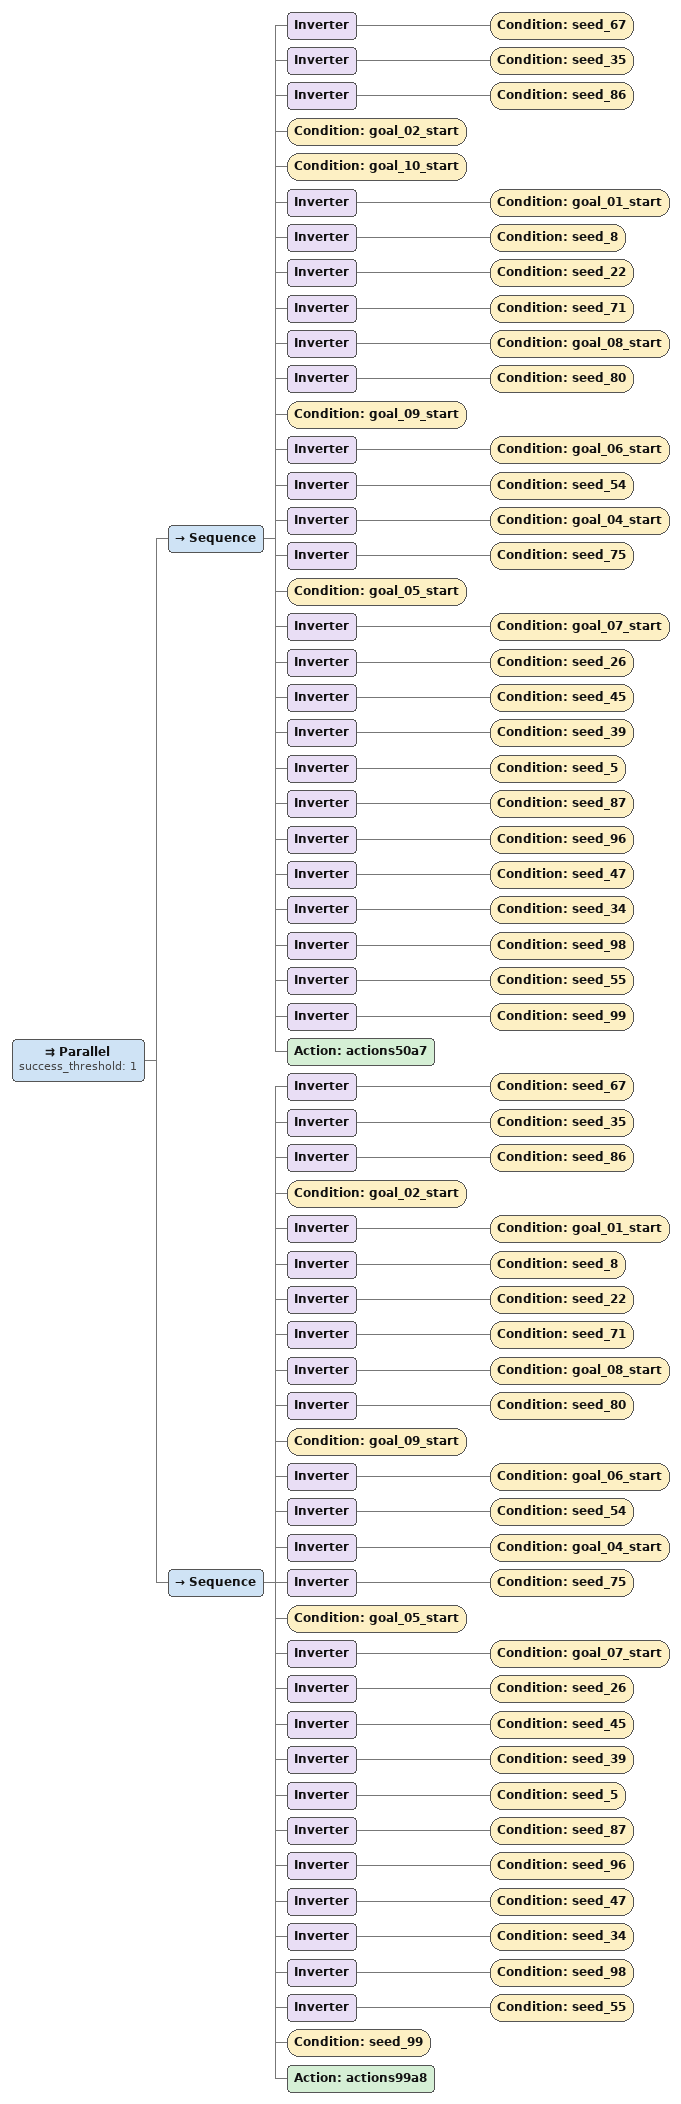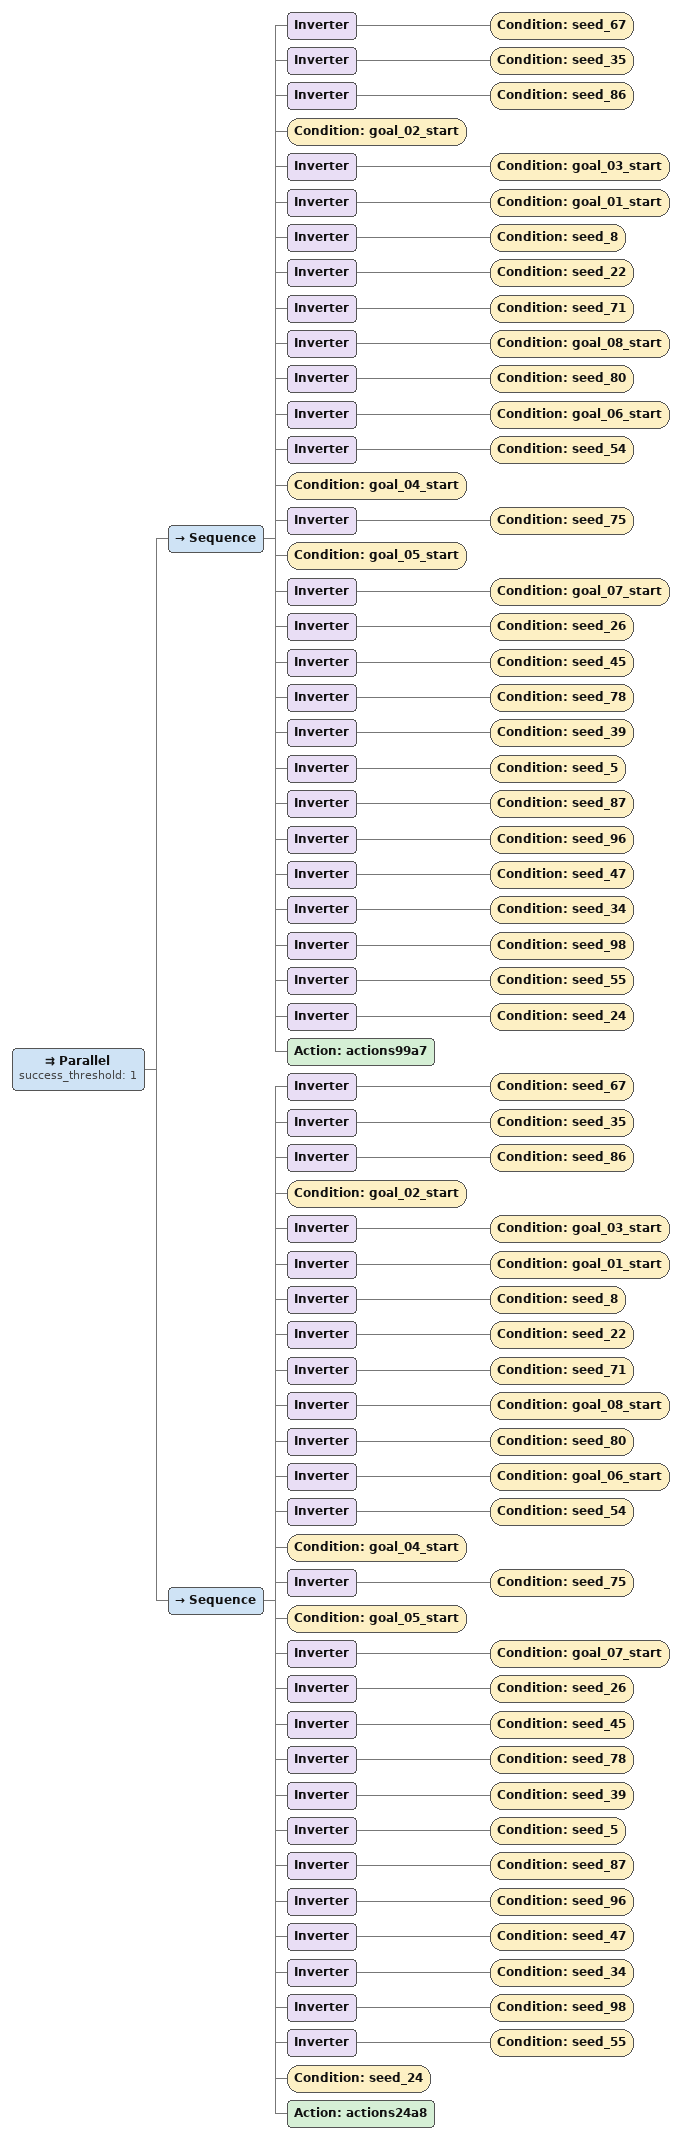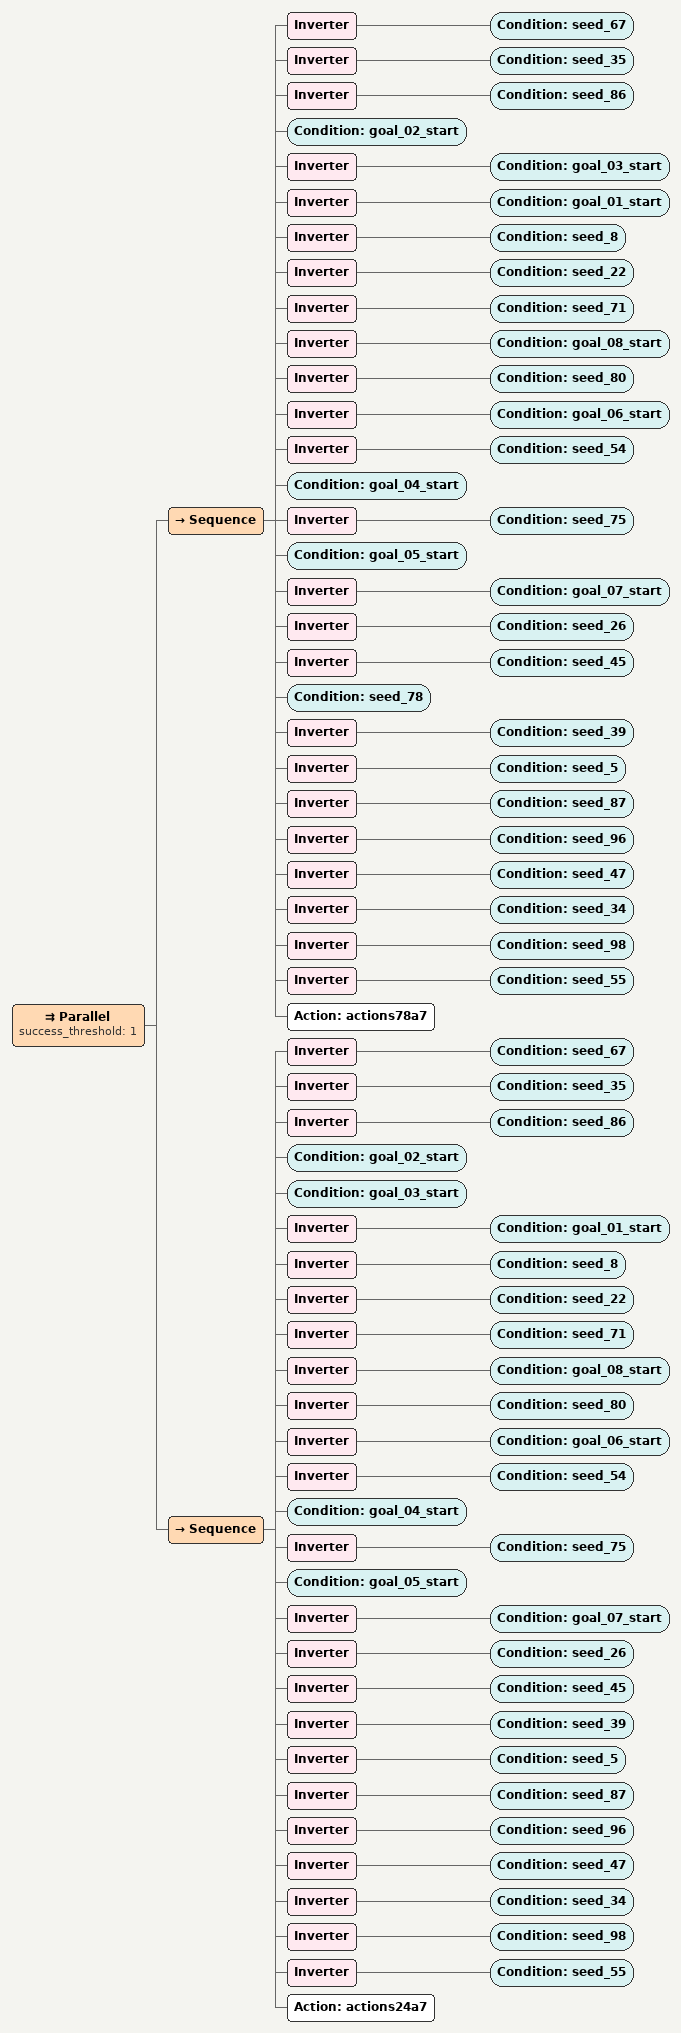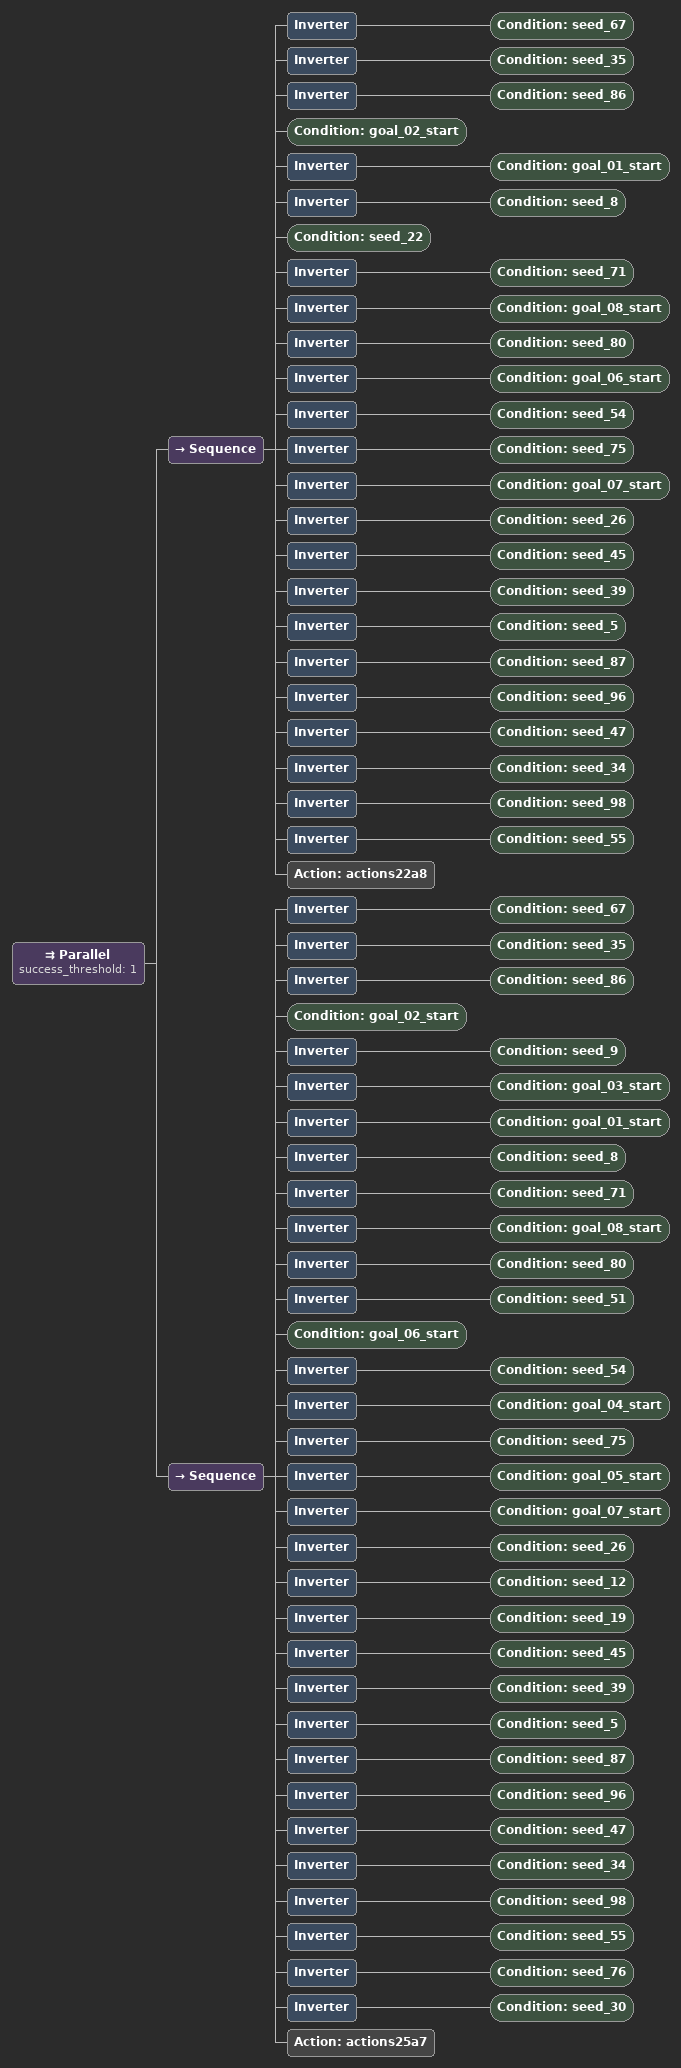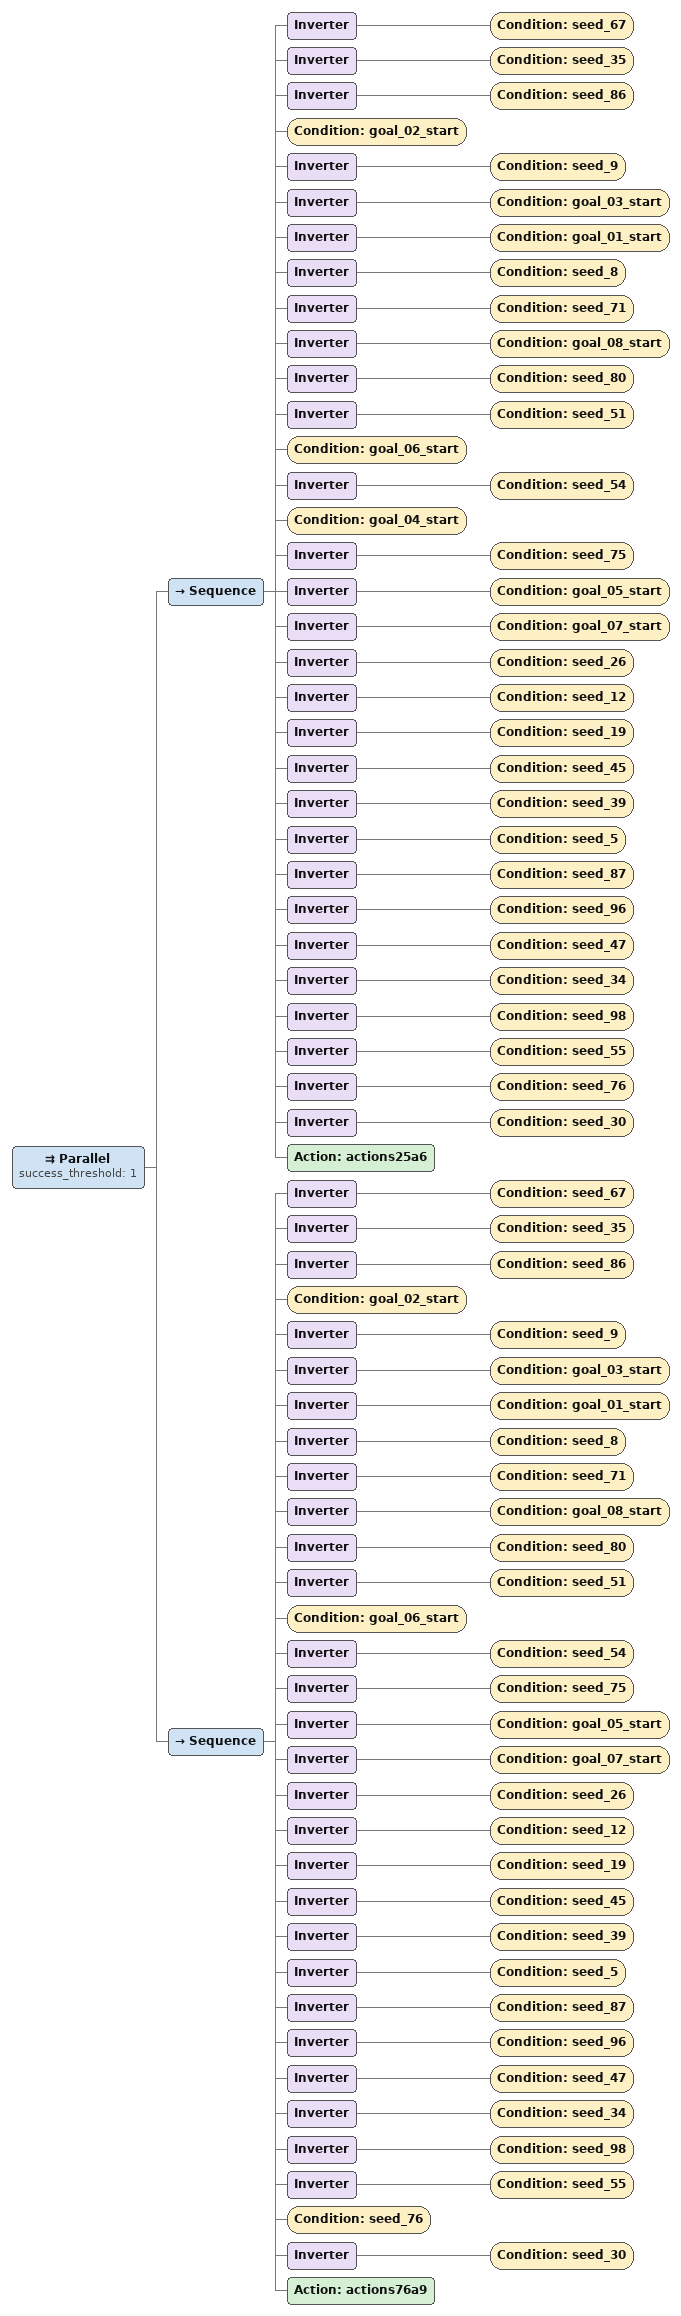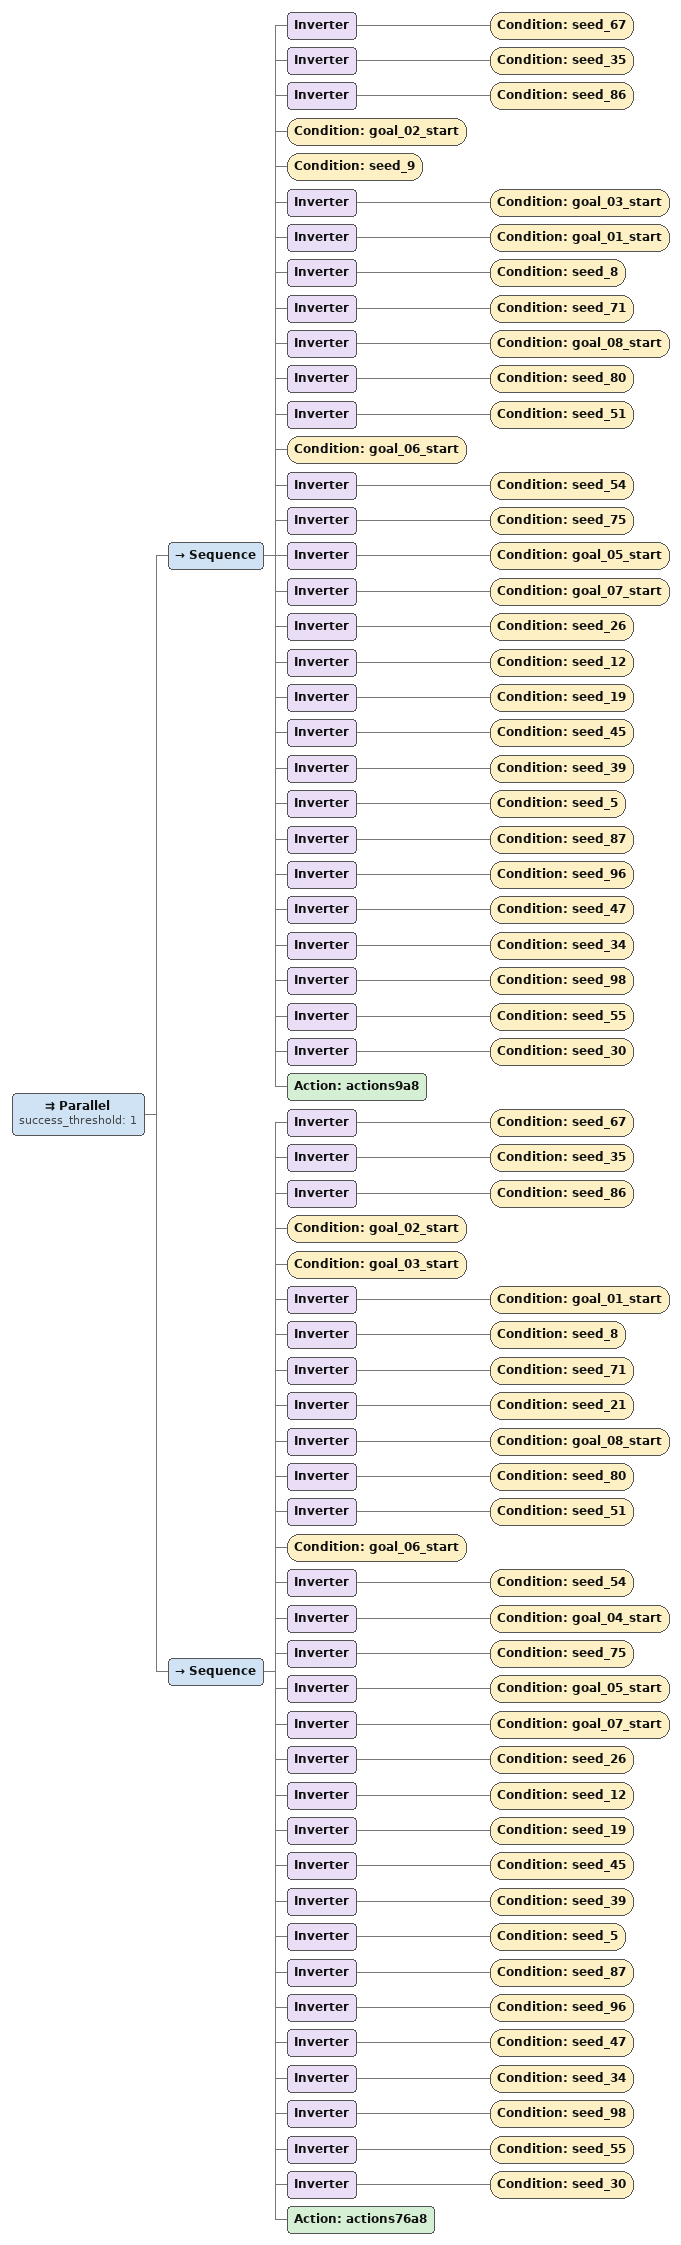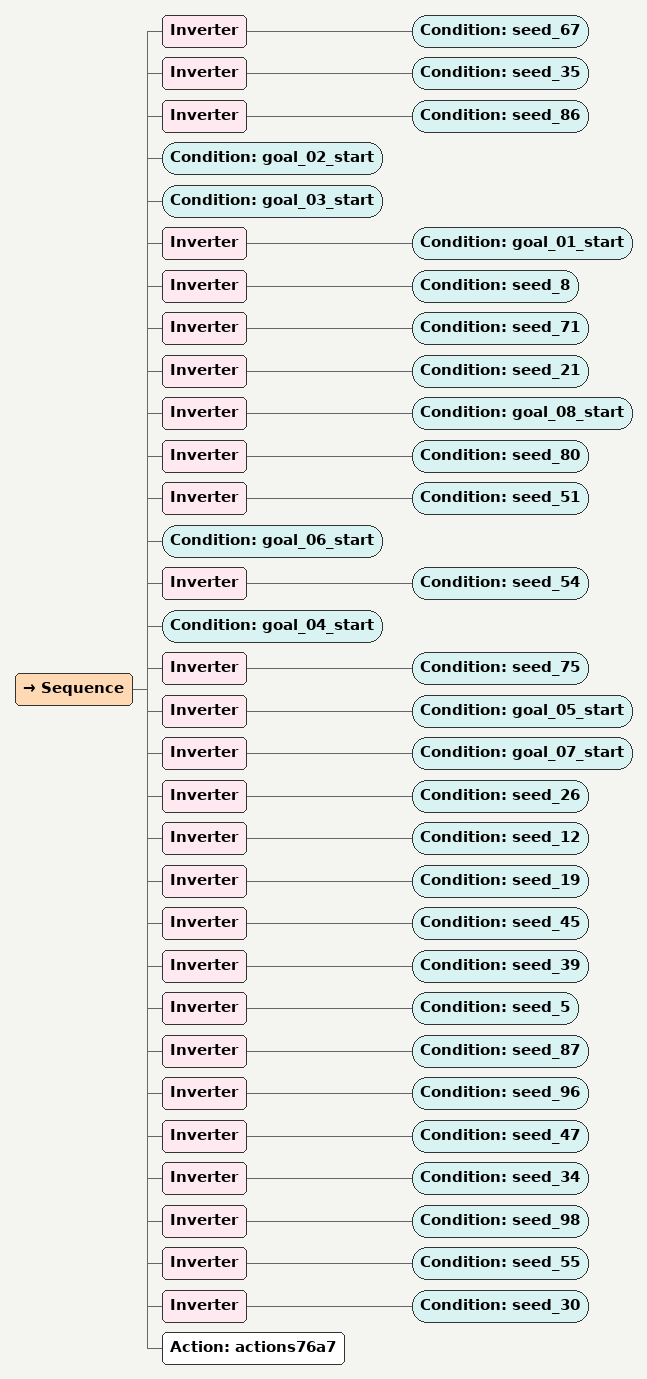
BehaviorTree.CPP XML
<Parallel success_threshold="1">
  <Sequence>
    <Inverter>
      <Condition ID="seed_67"/>
    </Inverter>
    <Inverter>
      <Condition ID="seed_35"/>
    </Inverter>
    <Inverter>
      <Condition ID="seed_86"/>
    </Inverter>
    <Condition ID="goal_02_start"/>
    <Condition ID="goal_10_start"/>
    <Inverter>
      <Condition ID="goal_01_start"/>
    </Inverter>
    <Inverter>
      <Condition ID="seed_8"/>
    </Inverter>
    <Inverter>
      <Condition ID="seed_22"/>
    </Inverter>
    <Inverter>
      <Condition ID="seed_71"/>
    </Inverter>
    <Inverter>
      <Condition ID="goal_08_start"/>
    </Inverter>
    <Inverter>
      <Condition ID="seed_80"/>
    </Inverter>
    <Condition ID="goal_09_start"/>
    <Inverter>
      <Condition ID="goal_06_start"/>
    </Inverter>
    <Inverter>
      <Condition ID="seed_54"/>
    </Inverter>
    <Inverter>
      <Condition ID="goal_04_start"/>
    </Inverter>
    <Inverter>
      <Condition ID="seed_75"/>
    </Inverter>
    <Condition ID="goal_05_start"/>
    <Inverter>
      <Condition ID="goal_07_start"/>
    </Inverter>
    <Inverter>
      <Condition ID="seed_26"/>
    </Inverter>
    <Inverter>
      <Condition ID="seed_45"/>
    </Inverter>
    <Inverter>
      <Condition ID="seed_39"/>
    </Inverter>
    <Inverter>
      <Condition ID="seed_5"/>
    </Inverter>
    <Inverter>
      <Condition ID="seed_87"/>
    </Inverter>
    <Inverter>
      <Condition ID="seed_96"/>
    </Inverter>
    <Inverter>
      <Condition ID="seed_47"/>
    </Inverter>
    <Inverter>
      <Condition ID="seed_34"/>
    </Inverter>
    <Inverter>
      <Condition ID="seed_98"/>
    </Inverter>
    <Inverter>
      <Condition ID="seed_55"/>
    </Inverter>
    <Inverter>
      <Condition ID="seed_99"/>
    </Inverter>
    <Action ID="actions50a7"/>
  </Sequence>
  <Sequence>
    <Inverter>
      <Condition ID="seed_67"/>
    </Inverter>
    <Inverter>
      <Condition ID="seed_35"/>
    </Inverter>
    <Inverter>
      <Condition ID="seed_86"/>
    </Inverter>
    <Condition ID="goal_02_start"/>
    <Inverter>
      <Condition ID="goal_01_start"/>
    </Inverter>
    <Inverter>
      <Condition ID="seed_8"/>
    </Inverter>
    <Inverter>
      <Condition ID="seed_22"/>
    </Inverter>
    <Inverter>
      <Condition ID="seed_71"/>
    </Inverter>
    <Inverter>
      <Condition ID="goal_08_start"/>
    </Inverter>
    <Inverter>
      <Condition ID="seed_80"/>
    </Inverter>
    <Condition ID="goal_09_start"/>
    <Inverter>
      <Condition ID="goal_06_start"/>
    </Inverter>
    <Inverter>
      <Condition ID="seed_54"/>
    </Inverter>
    <Inverter>
      <Condition ID="goal_04_start"/>
    </Inverter>
    <Inverter>
      <Condition ID="seed_75"/>
    </Inverter>
    <Condition ID="goal_05_start"/>
    <Inverter>
      <Condition ID="goal_07_start"/>
    </Inverter>
    <Inverter>
      <Condition ID="seed_26"/>
    </Inverter>
    <Inverter>
      <Condition ID="seed_45"/>
    </Inverter>
    <Inverter>
      <Condition ID="seed_39"/>
    </Inverter>
    <Inverter>
      <Condition ID="seed_5"/>
    </Inverter>
    <Inverter>
      <Condition ID="seed_87"/>
    </Inverter>
    <Inverter>
      <Condition ID="seed_96"/>
    </Inverter>
    <Inverter>
      <Condition ID="seed_47"/>
    </Inverter>
    <Inverter>
      <Condition ID="seed_34"/>
    </Inverter>
    <Inverter>
      <Condition ID="seed_98"/>
    </Inverter>
    <Inverter>
      <Condition ID="seed_55"/>
    </Inverter>
    <Condition ID="seed_99"/>
    <Action ID="actions99a8"/>
  </Sequence>
</Parallel>

<Parallel success_threshold="1">
  <Sequence>
    <Inverter>
      <Condition ID="seed_67"/>
    </Inverter>
    <Inverter>
      <Condition ID="seed_35"/>
    </Inverter>
    <Inverter>
      <Condition ID="seed_86"/>
    </Inverter>
    <Condition ID="goal_02_start"/>
    <Inverter>
      <Condition ID="goal_03_start"/>
    </Inverter>
    <Inverter>
      <Condition ID="goal_01_start"/>
    </Inverter>
    <Inverter>
      <Condition ID="seed_8"/>
    </Inverter>
    <Inverter>
      <Condition ID="seed_22"/>
    </Inverter>
    <Inverter>
      <Condition ID="seed_71"/>
    </Inverter>
    <Inverter>
      <Condition ID="goal_08_start"/>
    </Inverter>
    <Inverter>
      <Condition ID="seed_80"/>
    </Inverter>
    <Inverter>
      <Condition ID="goal_06_start"/>
    </Inverter>
    <Inverter>
      <Condition ID="seed_54"/>
    </Inverter>
    <Condition ID="goal_04_start"/>
    <Inverter>
      <Condition ID="seed_75"/>
    </Inverter>
    <Condition ID="goal_05_start"/>
    <Inverter>
      <Condition ID="goal_07_start"/>
    </Inverter>
    <Inverter>
      <Condition ID="seed_26"/>
    </Inverter>
    <Inverter>
      <Condition ID="seed_45"/>
    </Inverter>
    <Inverter>
      <Condition ID="seed_78"/>
    </Inverter>
    <Inverter>
      <Condition ID="seed_39"/>
    </Inverter>
    <Inverter>
      <Condition ID="seed_5"/>
    </Inverter>
    <Inverter>
      <Condition ID="seed_87"/>
    </Inverter>
    <Inverter>
      <Condition ID="seed_96"/>
    </Inverter>
    <Inverter>
      <Condition ID="seed_47"/>
    </Inverter>
    <Inverter>
      <Condition ID="seed_34"/>
    </Inverter>
    <Inverter>
      <Condition ID="seed_98"/>
    </Inverter>
    <Inverter>
      <Condition ID="seed_55"/>
    </Inverter>
    <Inverter>
      <Condition ID="seed_24"/>
    </Inverter>
    <Action ID="actions99a7"/>
  </Sequence>
  <Sequence>
    <Inverter>
      <Condition ID="seed_67"/>
    </Inverter>
    <Inverter>
      <Condition ID="seed_35"/>
    </Inverter>
    <Inverter>
      <Condition ID="seed_86"/>
    </Inverter>
    <Condition ID="goal_02_start"/>
    <Inverter>
      <Condition ID="goal_03_start"/>
    </Inverter>
    <Inverter>
      <Condition ID="goal_01_start"/>
    </Inverter>
    <Inverter>
      <Condition ID="seed_8"/>
    </Inverter>
    <Inverter>
      <Condition ID="seed_22"/>
    </Inverter>
    <Inverter>
      <Condition ID="seed_71"/>
    </Inverter>
    <Inverter>
      <Condition ID="goal_08_start"/>
    </Inverter>
    <Inverter>
      <Condition ID="seed_80"/>
    </Inverter>
    <Inverter>
      <Condition ID="goal_06_start"/>
    </Inverter>
    <Inverter>
      <Condition ID="seed_54"/>
    </Inverter>
    <Condition ID="goal_04_start"/>
    <Inverter>
      <Condition ID="seed_75"/>
    </Inverter>
    <Condition ID="goal_05_start"/>
    <Inverter>
      <Condition ID="goal_07_start"/>
    </Inverter>
    <Inverter>
      <Condition ID="seed_26"/>
    </Inverter>
    <Inverter>
      <Condition ID="seed_45"/>
    </Inverter>
    <Inverter>
      <Condition ID="seed_78"/>
    </Inverter>
    <Inverter>
      <Condition ID="seed_39"/>
    </Inverter>
    <Inverter>
      <Condition ID="seed_5"/>
    </Inverter>
    <Inverter>
      <Condition ID="seed_87"/>
    </Inverter>
    <Inverter>
      <Condition ID="seed_96"/>
    </Inverter>
    <Inverter>
      <Condition ID="seed_47"/>
    </Inverter>
    <Inverter>
      <Condition ID="seed_34"/>
    </Inverter>
    <Inverter>
      <Condition ID="seed_98"/>
    </Inverter>
    <Inverter>
      <Condition ID="seed_55"/>
    </Inverter>
    <Condition ID="seed_24"/>
    <Action ID="actions24a8"/>
  </Sequence>
</Parallel>

<Parallel success_threshold="1">
  <Sequence>
    <Inverter>
      <Condition ID="seed_67"/>
    </Inverter>
    <Inverter>
      <Condition ID="seed_35"/>
    </Inverter>
    <Inverter>
      <Condition ID="seed_86"/>
    </Inverter>
    <Condition ID="goal_02_start"/>
    <Inverter>
      <Condition ID="goal_03_start"/>
    </Inverter>
    <Inverter>
      <Condition ID="goal_01_start"/>
    </Inverter>
    <Inverter>
      <Condition ID="seed_8"/>
    </Inverter>
    <Inverter>
      <Condition ID="seed_22"/>
    </Inverter>
    <Inverter>
      <Condition ID="seed_71"/>
    </Inverter>
    <Inverter>
      <Condition ID="goal_08_start"/>
    </Inverter>
    <Inverter>
      <Condition ID="seed_80"/>
    </Inverter>
    <Inverter>
      <Condition ID="goal_06_start"/>
    </Inverter>
    <Inverter>
      <Condition ID="seed_54"/>
    </Inverter>
    <Condition ID="goal_04_start"/>
    <Inverter>
      <Condition ID="seed_75"/>
    </Inverter>
    <Condition ID="goal_05_start"/>
    <Inverter>
      <Condition ID="goal_07_start"/>
    </Inverter>
    <Inverter>
      <Condition ID="seed_26"/>
    </Inverter>
    <Inverter>
      <Condition ID="seed_45"/>
    </Inverter>
    <Condition ID="seed_78"/>
    <Inverter>
      <Condition ID="seed_39"/>
    </Inverter>
    <Inverter>
      <Condition ID="seed_5"/>
    </Inverter>
    <Inverter>
      <Condition ID="seed_87"/>
    </Inverter>
    <Inverter>
      <Condition ID="seed_96"/>
    </Inverter>
    <Inverter>
      <Condition ID="seed_47"/>
    </Inverter>
    <Inverter>
      <Condition ID="seed_34"/>
    </Inverter>
    <Inverter>
      <Condition ID="seed_98"/>
    </Inverter>
    <Inverter>
      <Condition ID="seed_55"/>
    </Inverter>
    <Action ID="actions78a7"/>
  </Sequence>
  <Sequence>
    <Inverter>
      <Condition ID="seed_67"/>
    </Inverter>
    <Inverter>
      <Condition ID="seed_35"/>
    </Inverter>
    <Inverter>
      <Condition ID="seed_86"/>
    </Inverter>
    <Condition ID="goal_02_start"/>
    <Condition ID="goal_03_start"/>
    <Inverter>
      <Condition ID="goal_01_start"/>
    </Inverter>
    <Inverter>
      <Condition ID="seed_8"/>
    </Inverter>
    <Inverter>
      <Condition ID="seed_22"/>
    </Inverter>
    <Inverter>
      <Condition ID="seed_71"/>
    </Inverter>
    <Inverter>
      <Condition ID="goal_08_start"/>
    </Inverter>
    <Inverter>
      <Condition ID="seed_80"/>
    </Inverter>
    <Inverter>
      <Condition ID="goal_06_start"/>
    </Inverter>
    <Inverter>
      <Condition ID="seed_54"/>
    </Inverter>
    <Condition ID="goal_04_start"/>
    <Inverter>
      <Condition ID="seed_75"/>
    </Inverter>
    <Condition ID="goal_05_start"/>
    <Inverter>
      <Condition ID="goal_07_start"/>
    </Inverter>
    <Inverter>
      <Condition ID="seed_26"/>
    </Inverter>
    <Inverter>
      <Condition ID="seed_45"/>
    </Inverter>
    <Inverter>
      <Condition ID="seed_39"/>
    </Inverter>
    <Inverter>
      <Condition ID="seed_5"/>
    </Inverter>
    <Inverter>
      <Condition ID="seed_87"/>
    </Inverter>
    <Inverter>
      <Condition ID="seed_96"/>
    </Inverter>
    <Inverter>
      <Condition ID="seed_47"/>
    </Inverter>
    <Inverter>
      <Condition ID="seed_34"/>
    </Inverter>
    <Inverter>
      <Condition ID="seed_98"/>
    </Inverter>
    <Inverter>
      <Condition ID="seed_55"/>
    </Inverter>
    <Action ID="actions24a7"/>
  </Sequence>
</Parallel>

<Parallel success_threshold="1">
  <Sequence>
    <Inverter>
      <Condition ID="seed_67"/>
    </Inverter>
    <Inverter>
      <Condition ID="seed_35"/>
    </Inverter>
    <Inverter>
      <Condition ID="seed_86"/>
    </Inverter>
    <Condition ID="goal_02_start"/>
    <Inverter>
      <Condition ID="goal_01_start"/>
    </Inverter>
    <Inverter>
      <Condition ID="seed_8"/>
    </Inverter>
    <Condition ID="seed_22"/>
    <Inverter>
      <Condition ID="seed_71"/>
    </Inverter>
    <Inverter>
      <Condition ID="goal_08_start"/>
    </Inverter>
    <Inverter>
      <Condition ID="seed_80"/>
    </Inverter>
    <Inverter>
      <Condition ID="goal_06_start"/>
    </Inverter>
    <Inverter>
      <Condition ID="seed_54"/>
    </Inverter>
    <Inverter>
      <Condition ID="seed_75"/>
    </Inverter>
    <Inverter>
      <Condition ID="goal_07_start"/>
    </Inverter>
    <Inverter>
      <Condition ID="seed_26"/>
    </Inverter>
    <Inverter>
      <Condition ID="seed_45"/>
    </Inverter>
    <Inverter>
      <Condition ID="seed_39"/>
    </Inverter>
    <Inverter>
      <Condition ID="seed_5"/>
    </Inverter>
    <Inverter>
      <Condition ID="seed_87"/>
    </Inverter>
    <Inverter>
      <Condition ID="seed_96"/>
    </Inverter>
    <Inverter>
      <Condition ID="seed_47"/>
    </Inverter>
    <Inverter>
      <Condition ID="seed_34"/>
    </Inverter>
    <Inverter>
      <Condition ID="seed_98"/>
    </Inverter>
    <Inverter>
      <Condition ID="seed_55"/>
    </Inverter>
    <Action ID="actions22a8"/>
  </Sequence>
  <Sequence>
    <Inverter>
      <Condition ID="seed_67"/>
    </Inverter>
    <Inverter>
      <Condition ID="seed_35"/>
    </Inverter>
    <Inverter>
      <Condition ID="seed_86"/>
    </Inverter>
    <Condition ID="goal_02_start"/>
    <Inverter>
      <Condition ID="seed_9"/>
    </Inverter>
    <Inverter>
      <Condition ID="goal_03_start"/>
    </Inverter>
    <Inverter>
      <Condition ID="goal_01_start"/>
    </Inverter>
    <Inverter>
      <Condition ID="seed_8"/>
    </Inverter>
    <Inverter>
      <Condition ID="seed_71"/>
    </Inverter>
    <Inverter>
      <Condition ID="goal_08_start"/>
    </Inverter>
    <Inverter>
      <Condition ID="seed_80"/>
    </Inverter>
    <Inverter>
      <Condition ID="seed_51"/>
    </Inverter>
    <Condition ID="goal_06_start"/>
    <Inverter>
      <Condition ID="seed_54"/>
    </Inverter>
    <Inverter>
      <Condition ID="goal_04_start"/>
    </Inverter>
    <Inverter>
      <Condition ID="seed_75"/>
    </Inverter>
    <Inverter>
      <Condition ID="goal_05_start"/>
    </Inverter>
    <Inverter>
      <Condition ID="goal_07_start"/>
    </Inverter>
    <Inverter>
      <Condition ID="seed_26"/>
    </Inverter>
    <Inverter>
      <Condition ID="seed_12"/>
    </Inverter>
    <Inverter>
      <Condition ID="seed_19"/>
    </Inverter>
    <Inverter>
      <Condition ID="seed_45"/>
    </Inverter>
    <Inverter>
      <Condition ID="seed_39"/>
    </Inverter>
    <Inverter>
      <Condition ID="seed_5"/>
    </Inverter>
    <Inverter>
      <Condition ID="seed_87"/>
    </Inverter>
    <Inverter>
      <Condition ID="seed_96"/>
    </Inverter>
    <Inverter>
      <Condition ID="seed_47"/>
    </Inverter>
    <Inverter>
      <Condition ID="seed_34"/>
    </Inverter>
    <Inverter>
      <Condition ID="seed_98"/>
    </Inverter>
    <Inverter>
      <Condition ID="seed_55"/>
    </Inverter>
    <Inverter>
      <Condition ID="seed_76"/>
    </Inverter>
    <Inverter>
      <Condition ID="seed_30"/>
    </Inverter>
    <Action ID="actions25a7"/>
  </Sequence>
</Parallel>

<Parallel success_threshold="1">
  <Sequence>
    <Inverter>
      <Condition ID="seed_67"/>
    </Inverter>
    <Inverter>
      <Condition ID="seed_35"/>
    </Inverter>
    <Inverter>
      <Condition ID="seed_86"/>
    </Inverter>
    <Condition ID="goal_02_start"/>
    <Inverter>
      <Condition ID="seed_9"/>
    </Inverter>
    <Inverter>
      <Condition ID="goal_03_start"/>
    </Inverter>
    <Inverter>
      <Condition ID="goal_01_start"/>
    </Inverter>
    <Inverter>
      <Condition ID="seed_8"/>
    </Inverter>
    <Inverter>
      <Condition ID="seed_71"/>
    </Inverter>
    <Inverter>
      <Condition ID="goal_08_start"/>
    </Inverter>
    <Inverter>
      <Condition ID="seed_80"/>
    </Inverter>
    <Inverter>
      <Condition ID="seed_51"/>
    </Inverter>
    <Condition ID="goal_06_start"/>
    <Inverter>
      <Condition ID="seed_54"/>
    </Inverter>
    <Condition ID="goal_04_start"/>
    <Inverter>
      <Condition ID="seed_75"/>
    </Inverter>
    <Inverter>
      <Condition ID="goal_05_start"/>
    </Inverter>
    <Inverter>
      <Condition ID="goal_07_start"/>
    </Inverter>
    <Inverter>
      <Condition ID="seed_26"/>
    </Inverter>
    <Inverter>
      <Condition ID="seed_12"/>
    </Inverter>
    <Inverter>
      <Condition ID="seed_19"/>
    </Inverter>
    <Inverter>
      <Condition ID="seed_45"/>
    </Inverter>
    <Inverter>
      <Condition ID="seed_39"/>
    </Inverter>
    <Inverter>
      <Condition ID="seed_5"/>
    </Inverter>
    <Inverter>
      <Condition ID="seed_87"/>
    </Inverter>
    <Inverter>
      <Condition ID="seed_96"/>
    </Inverter>
    <Inverter>
      <Condition ID="seed_47"/>
    </Inverter>
    <Inverter>
      <Condition ID="seed_34"/>
    </Inverter>
    <Inverter>
      <Condition ID="seed_98"/>
    </Inverter>
    <Inverter>
      <Condition ID="seed_55"/>
    </Inverter>
    <Inverter>
      <Condition ID="seed_76"/>
    </Inverter>
    <Inverter>
      <Condition ID="seed_30"/>
    </Inverter>
    <Action ID="actions25a6"/>
  </Sequence>
  <Sequence>
    <Inverter>
      <Condition ID="seed_67"/>
    </Inverter>
    <Inverter>
      <Condition ID="seed_35"/>
    </Inverter>
    <Inverter>
      <Condition ID="seed_86"/>
    </Inverter>
    <Condition ID="goal_02_start"/>
    <Inverter>
      <Condition ID="seed_9"/>
    </Inverter>
    <Inverter>
      <Condition ID="goal_03_start"/>
    </Inverter>
    <Inverter>
      <Condition ID="goal_01_start"/>
    </Inverter>
    <Inverter>
      <Condition ID="seed_8"/>
    </Inverter>
    <Inverter>
      <Condition ID="seed_71"/>
    </Inverter>
    <Inverter>
      <Condition ID="goal_08_start"/>
    </Inverter>
    <Inverter>
      <Condition ID="seed_80"/>
    </Inverter>
    <Inverter>
      <Condition ID="seed_51"/>
    </Inverter>
    <Condition ID="goal_06_start"/>
    <Inverter>
      <Condition ID="seed_54"/>
    </Inverter>
    <Inverter>
      <Condition ID="seed_75"/>
    </Inverter>
    <Inverter>
      <Condition ID="goal_05_start"/>
    </Inverter>
    <Inverter>
      <Condition ID="goal_07_start"/>
    </Inverter>
    <Inverter>
      <Condition ID="seed_26"/>
    </Inverter>
    <Inverter>
      <Condition ID="seed_12"/>
    </Inverter>
    <Inverter>
      <Condition ID="seed_19"/>
    </Inverter>
    <Inverter>
      <Condition ID="seed_45"/>
    </Inverter>
    <Inverter>
      <Condition ID="seed_39"/>
    </Inverter>
    <Inverter>
      <Condition ID="seed_5"/>
    </Inverter>
    <Inverter>
      <Condition ID="seed_87"/>
    </Inverter>
    <Inverter>
      <Condition ID="seed_96"/>
    </Inverter>
    <Inverter>
      <Condition ID="seed_47"/>
    </Inverter>
    <Inverter>
      <Condition ID="seed_34"/>
    </Inverter>
    <Inverter>
      <Condition ID="seed_98"/>
    </Inverter>
    <Inverter>
      <Condition ID="seed_55"/>
    </Inverter>
    <Condition ID="seed_76"/>
    <Inverter>
      <Condition ID="seed_30"/>
    </Inverter>
    <Action ID="actions76a9"/>
  </Sequence>
</Parallel>

<Parallel success_threshold="1">
  <Sequence>
    <Inverter>
      <Condition ID="seed_67"/>
    </Inverter>
    <Inverter>
      <Condition ID="seed_35"/>
    </Inverter>
    <Inverter>
      <Condition ID="seed_86"/>
    </Inverter>
    <Condition ID="goal_02_start"/>
    <Condition ID="seed_9"/>
    <Inverter>
      <Condition ID="goal_03_start"/>
    </Inverter>
    <Inverter>
      <Condition ID="goal_01_start"/>
    </Inverter>
    <Inverter>
      <Condition ID="seed_8"/>
    </Inverter>
    <Inverter>
      <Condition ID="seed_71"/>
    </Inverter>
    <Inverter>
      <Condition ID="goal_08_start"/>
    </Inverter>
    <Inverter>
      <Condition ID="seed_80"/>
    </Inverter>
    <Inverter>
      <Condition ID="seed_51"/>
    </Inverter>
    <Condition ID="goal_06_start"/>
    <Inverter>
      <Condition ID="seed_54"/>
    </Inverter>
    <Inverter>
      <Condition ID="seed_75"/>
    </Inverter>
    <Inverter>
      <Condition ID="goal_05_start"/>
    </Inverter>
    <Inverter>
      <Condition ID="goal_07_start"/>
    </Inverter>
    <Inverter>
      <Condition ID="seed_26"/>
    </Inverter>
    <Inverter>
      <Condition ID="seed_12"/>
    </Inverter>
    <Inverter>
      <Condition ID="seed_19"/>
    </Inverter>
    <Inverter>
      <Condition ID="seed_45"/>
    </Inverter>
    <Inverter>
      <Condition ID="seed_39"/>
    </Inverter>
    <Inverter>
      <Condition ID="seed_5"/>
    </Inverter>
    <Inverter>
      <Condition ID="seed_87"/>
    </Inverter>
    <Inverter>
      <Condition ID="seed_96"/>
    </Inverter>
    <Inverter>
      <Condition ID="seed_47"/>
    </Inverter>
    <Inverter>
      <Condition ID="seed_34"/>
    </Inverter>
    <Inverter>
      <Condition ID="seed_98"/>
    </Inverter>
    <Inverter>
      <Condition ID="seed_55"/>
    </Inverter>
    <Inverter>
      <Condition ID="seed_30"/>
    </Inverter>
    <Action ID="actions9a8"/>
  </Sequence>
  <Sequence>
    <Inverter>
      <Condition ID="seed_67"/>
    </Inverter>
    <Inverter>
      <Condition ID="seed_35"/>
    </Inverter>
    <Inverter>
      <Condition ID="seed_86"/>
    </Inverter>
    <Condition ID="goal_02_start"/>
    <Condition ID="goal_03_start"/>
    <Inverter>
      <Condition ID="goal_01_start"/>
    </Inverter>
    <Inverter>
      <Condition ID="seed_8"/>
    </Inverter>
    <Inverter>
      <Condition ID="seed_71"/>
    </Inverter>
    <Inverter>
      <Condition ID="seed_21"/>
    </Inverter>
    <Inverter>
      <Condition ID="goal_08_start"/>
    </Inverter>
    <Inverter>
      <Condition ID="seed_80"/>
    </Inverter>
    <Inverter>
      <Condition ID="seed_51"/>
    </Inverter>
    <Condition ID="goal_06_start"/>
    <Inverter>
      <Condition ID="seed_54"/>
    </Inverter>
    <Inverter>
      <Condition ID="goal_04_start"/>
    </Inverter>
    <Inverter>
      <Condition ID="seed_75"/>
    </Inverter>
    <Inverter>
      <Condition ID="goal_05_start"/>
    </Inverter>
    <Inverter>
      <Condition ID="goal_07_start"/>
    </Inverter>
    <Inverter>
      <Condition ID="seed_26"/>
    </Inverter>
    <Inverter>
      <Condition ID="seed_12"/>
    </Inverter>
    <Inverter>
      <Condition ID="seed_19"/>
    </Inverter>
    <Inverter>
      <Condition ID="seed_45"/>
    </Inverter>
    <Inverter>
      <Condition ID="seed_39"/>
    </Inverter>
    <Inverter>
      <Condition ID="seed_5"/>
    </Inverter>
    <Inverter>
      <Condition ID="seed_87"/>
    </Inverter>
    <Inverter>
      <Condition ID="seed_96"/>
    </Inverter>
    <Inverter>
      <Condition ID="seed_47"/>
    </Inverter>
    <Inverter>
      <Condition ID="seed_34"/>
    </Inverter>
    <Inverter>
      <Condition ID="seed_98"/>
    </Inverter>
    <Inverter>
      <Condition ID="seed_55"/>
    </Inverter>
    <Inverter>
      <Condition ID="seed_30"/>
    </Inverter>
    <Action ID="actions76a8"/>
  </Sequence>
</Parallel>

<Sequence>
  <Inverter>
    <Condition ID="seed_67"/>
  </Inverter>
  <Inverter>
    <Condition ID="seed_35"/>
  </Inverter>
  <Inverter>
    <Condition ID="seed_86"/>
  </Inverter>
  <Condition ID="goal_02_start"/>
  <Condition ID="goal_03_start"/>
  <Inverter>
    <Condition ID="goal_01_start"/>
  </Inverter>
  <Inverter>
    <Condition ID="seed_8"/>
  </Inverter>
  <Inverter>
    <Condition ID="seed_71"/>
  </Inverter>
  <Inverter>
    <Condition ID="seed_21"/>
  </Inverter>
  <Inverter>
    <Condition ID="goal_08_start"/>
  </Inverter>
  <Inverter>
    <Condition ID="seed_80"/>
  </Inverter>
  <Inverter>
    <Condition ID="seed_51"/>
  </Inverter>
  <Condition ID="goal_06_start"/>
  <Inverter>
    <Condition ID="seed_54"/>
  </Inverter>
  <Condition ID="goal_04_start"/>
  <Inverter>
    <Condition ID="seed_75"/>
  </Inverter>
  <Inverter>
    <Condition ID="goal_05_start"/>
  </Inverter>
  <Inverter>
    <Condition ID="goal_07_start"/>
  </Inverter>
  <Inverter>
    <Condition ID="seed_26"/>
  </Inverter>
  <Inverter>
    <Condition ID="seed_12"/>
  </Inverter>
  <Inverter>
    <Condition ID="seed_19"/>
  </Inverter>
  <Inverter>
    <Condition ID="seed_45"/>
  </Inverter>
  <Inverter>
    <Condition ID="seed_39"/>
  </Inverter>
  <Inverter>
    <Condition ID="seed_5"/>
  </Inverter>
  <Inverter>
    <Condition ID="seed_87"/>
  </Inverter>
  <Inverter>
    <Condition ID="seed_96"/>
  </Inverter>
  <Inverter>
    <Condition ID="seed_47"/>
  </Inverter>
  <Inverter>
    <Condition ID="seed_34"/>
  </Inverter>
  <Inverter>
    <Condition ID="seed_98"/>
  </Inverter>
  <Inverter>
    <Condition ID="seed_55"/>
  </Inverter>
  <Inverter>
    <Condition ID="seed_30"/>
  </Inverter>
  <Action ID="actions76a7"/>
</Sequence>
